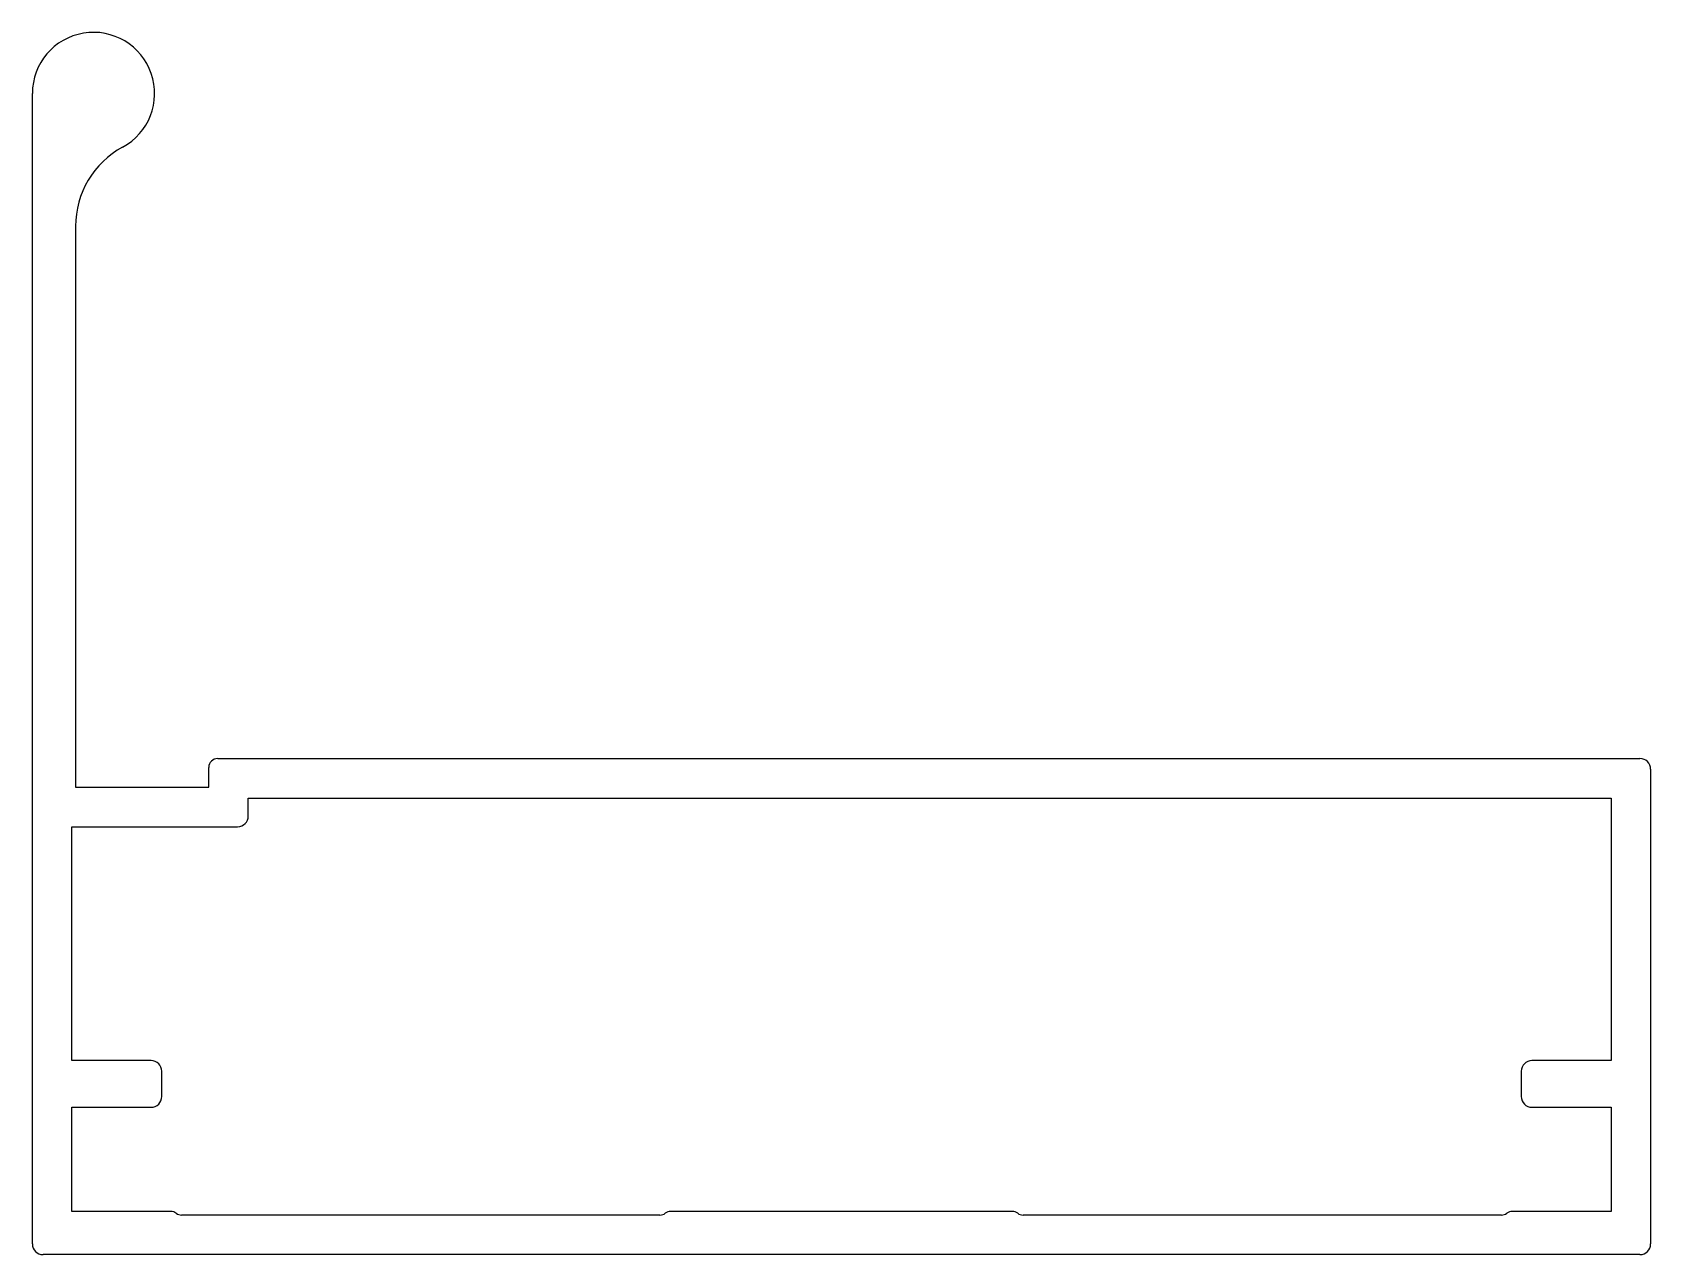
# Model space of a CAD drawing. Extents: x 1080.5 to 1125.5, y 336.5 to 370.5.
import ezdxf

# ---------------------------------------------------------------- set-up
doc = ezdxf.new("R2010")
doc.units = 0
doc.layers.get('0').update_dxf_attribs({"linetype": 'CONTINUOUS'})

msp = doc.modelspace()

# ---------------------------------------------------------------- linework, layer by layer
for p, q in [((1080.48, 336.813), (1080.48, 368.815)), ((1081.68, 365.121), (1081.68, 349.515)), ((1085.634, 350.315), (1125.18, 350.315)), ((1085.384, 349.515), (1085.384, 350.065)), ((1125.48, 350.015), (1125.48, 336.813)), ((1081.68, 349.515), (1085.384, 349.515)), ((1086.484, 349.215), (1124.38, 349.215)), ((1086.484, 348.715), (1086.484, 349.215)), ((1124.38, 349.215), (1124.38, 341.913)), ((1081.58, 348.415), (1086.184, 348.415)), ((1081.58, 341.913), (1081.58, 348.415)), ((1083.78, 341.913), (1081.58, 341.913)), ((1084.08, 340.913), (1084.08, 341.613)), ((1121.88, 341.613), (1121.88, 340.913)), ((1124.38, 341.913), (1122.18, 341.913)), ((1081.58, 337.713), (1081.58, 340.613)), ((1081.58, 340.613), (1083.78, 340.613)), ((1122.18, 340.613), (1124.38, 340.613)), ((1124.38, 340.613), (1124.38, 337.713)), ((1084.33, 337.713), (1081.58, 337.713)), ((1097.93, 337.613), (1084.63, 337.613)), ((1107.73, 337.713), (1098.23, 337.713)), ((1121.33, 337.613), (1108.03, 337.613)), ((1124.38, 337.713), (1121.63, 337.713)), ((1125.18, 336.513), (1080.78, 336.513))]:
    msp.add_line(p, q)
for centre, radius, start, end in [((1082.18, 368.815), 1.7, 298.4369, 180), ((1084.18, 365.121), 2.5, 118.4369, 180), ((1085.634, 350.065), 0.25, 90, 180), ((1125.18, 350.015), 0.3, 0, 90), ((1086.184, 348.715), 0.3, 270, 0), ((1083.78, 341.613), 0.3, 0, 90), ((1122.18, 341.613), 0.3, 90, 180), ((1083.78, 340.913), 0.3, 270, 0), ((1122.18, 340.913), 0.3, 180, 270), ((1084.33, 337.463), 0.25, 53.1301, 90), ((1084.63, 337.863), 0.25, 233.1301, 270), ((1097.93, 337.863), 0.25, 270, 306.8699), ((1098.23, 337.463), 0.25, 90, 126.8699), ((1107.73, 337.463), 0.25, 53.1301, 90), ((1108.03, 337.863), 0.25, 233.1301, 270), ((1121.33, 337.863), 0.25, 270, 306.8699), ((1121.63, 337.463), 0.25, 90, 126.8699), ((1080.78, 336.813), 0.3, 180, 270), ((1125.18, 336.813), 0.3, 270, 0)]:
    msp.add_arc(centre, radius, start, end)

doc.saveas('drawing.dxf')
